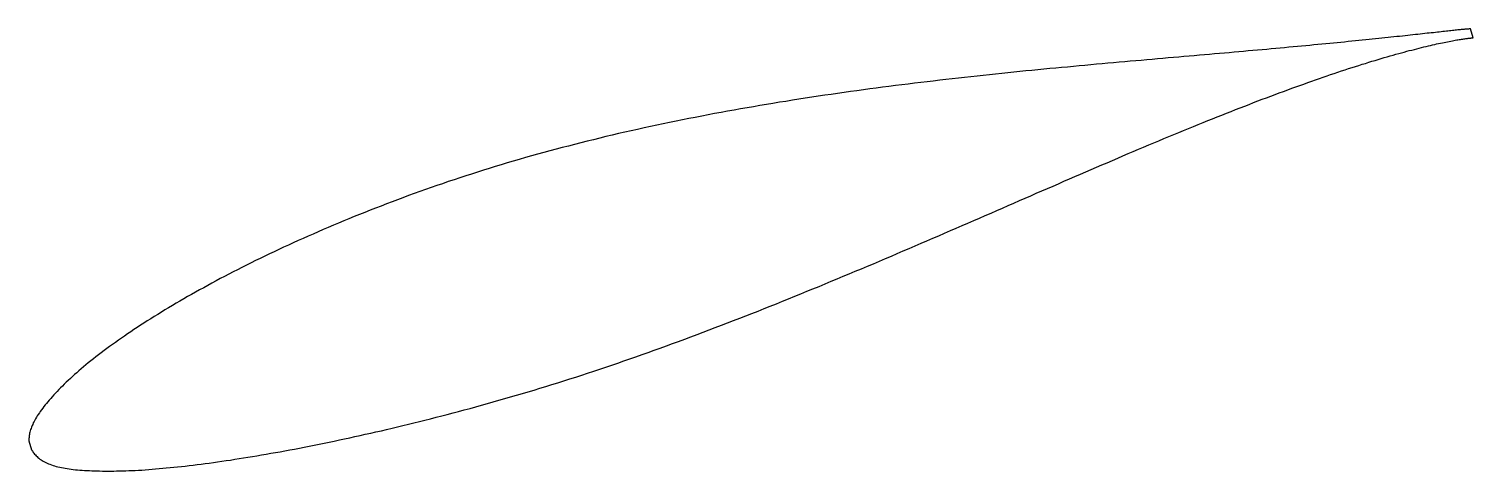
# Model space of a CAD drawing. Header units: metres. Extents: x -45 to 89, y -15 to 26.
import ezdxf

# ---------------------------------------------------------------- set-up
doc = ezdxf.new("R2010")
doc.units = ezdxf.units.M

msp = doc.modelspace()

# ---------------------------------------------------------------- linework, layer by layer
msp.add_lwpolyline([(89.19, 26.09), (89.18, 26.09), (89.17, 26.09), (89.16, 26.09), (89.14, 26.09), (89.12, 26.09), (89.09, 26.09), (89.05, 26.09), (89.01, 26.08), (88.96, 26.08), (88.91, 26.08), (88.86, 26.07), (88.79, 26.07), (88.73, 26.06), (88.65, 26.06), (88.58, 26.05), (88.49, 26.04), (88.41, 26.03), (88.31, 26.02), (88.21, 26.01), (88.11, 26), (88, 25.99), (87.89, 25.98), (87.77, 25.97), (87.64, 25.95), (87.51, 25.94), (87.37, 25.92), (87.23, 25.91), (87.09, 25.89), (86.94, 25.88), (86.78, 25.86), (86.62, 25.84), (86.45, 25.82), (86.28, 25.8), (86.11, 25.78), (85.92, 25.76), (85.74, 25.74), (85.54, 25.72), (85.35, 25.7), (85.15, 25.68), (84.94, 25.66), (84.73, 25.63), (84.51, 25.61), (84.29, 25.58), (84.06, 25.56), (83.83, 25.53), (83.59, 25.51), (83.35, 25.48), (83.1, 25.45), (82.85, 25.43), (82.59, 25.4), (82.33, 25.37), (82.06, 25.34), (81.79, 25.31), (81.52, 25.28), (81.23, 25.25), (80.95, 25.22), (80.66, 25.19), (80.36, 25.16), (80.06, 25.13), (79.76, 25.1), (79.45, 25.07), (79.13, 25.04), (78.81, 25), (78.49, 24.97), (78.16, 24.94), (77.83, 24.91), (77.49, 24.87), (77.15, 24.84), (76.8, 24.81), (76.45, 24.77), (76.1, 24.74), (75.74, 24.7), (75.37, 24.67), (75.01, 24.63), (74.63, 24.6), (74.26, 24.56), (73.87, 24.53), (73.49, 24.49), (73.1, 24.45), (72.7, 24.42), (72.31, 24.38), (71.9, 24.34), (71.5, 24.31), (71.09, 24.27), (70.67, 24.23), (70.25, 24.19), (69.83, 24.16), (69.4, 24.12), (68.97, 24.08), (68.54, 24.04), (68.1, 24), (67.66, 23.96), (67.21, 23.92), (66.76, 23.88), (66.31, 23.84), (65.85, 23.8), (65.39, 23.76), (64.93, 23.72), (64.46, 23.68), (63.99, 23.64), (63.52, 23.6), (63.04, 23.56), (62.56, 23.52), (62.07, 23.47), (61.58, 23.43), (61.09, 23.39), (60.6, 23.35), (60.1, 23.3), (59.6, 23.26), (59.1, 23.22), (58.59, 23.17), (58.08, 23.13), (57.57, 23.08), (57.05, 23.04), (56.53, 22.99), (56.01, 22.94), (55.48, 22.9), (54.96, 22.85), (54.43, 22.8), (53.9, 22.75), (53.36, 22.7), (52.82, 22.65), (52.28, 22.6), (51.74, 22.55), (51.19, 22.5), (50.65, 22.45), (50.1, 22.4), (49.54, 22.34), (48.99, 22.29), (48.43, 22.23), (47.88, 22.18), (47.31, 22.12), (46.75, 22.07), (46.19, 22.01), (45.62, 21.95), (45.05, 21.89), (44.48, 21.83), (43.91, 21.77), (43.34, 21.71), (42.76, 21.65), (42.18, 21.58), (41.6, 21.52), (41.02, 21.45), (40.44, 21.39), (39.86, 21.32), (39.27, 21.25), (38.69, 21.18), (38.1, 21.11), (37.51, 21.04), (36.92, 20.97), (36.33, 20.89), (35.74, 20.82), (35.15, 20.74), (34.55, 20.67), (33.96, 20.59), (33.36, 20.51), (32.77, 20.43), (32.17, 20.35), (31.57, 20.26), (30.97, 20.18), (30.38, 20.09), (29.78, 20.01), (29.18, 19.92), (28.58, 19.83), (27.98, 19.74), (27.37, 19.65), (26.77, 19.55), (26.17, 19.46), (25.57, 19.36), (24.97, 19.27), (24.37, 19.17), (23.76, 19.07), (23.16, 18.97), (22.56, 18.86), (21.96, 18.76), (21.36, 18.65), (20.75, 18.55), (20.15, 18.44), (19.55, 18.33), (18.95, 18.22), (18.35, 18.1), (17.75, 17.99), (17.15, 17.87), (16.55, 17.76), (15.96, 17.64), (15.36, 17.52), (14.76, 17.39), (14.17, 17.27), (13.57, 17.14), (12.98, 17.02), (12.39, 16.89), (11.79, 16.76), (11.2, 16.63), (10.61, 16.49), (10.02, 16.36), (9.44, 16.22), (8.85, 16.08), (8.27, 15.94), (7.68, 15.8), (7.1, 15.66), (6.52, 15.51), (5.94, 15.36), (5.36, 15.21), (4.79, 15.06), (4.21, 14.91), (3.64, 14.76), (3.07, 14.6), (2.5, 14.45), (1.93, 14.29), (1.37, 14.13), (0.8, 13.96), (0.24, 13.8), (-0.32, 13.64), (-0.88, 13.47), (-1.43, 13.3), (-1.99, 13.13), (-2.54, 12.96), (-3.09, 12.78), (-3.63, 12.61), (-4.18, 12.43), (-4.72, 12.26), (-5.26, 12.08), (-5.8, 11.9), (-6.33, 11.71), (-6.86, 11.53), (-7.39, 11.35), (-7.92, 11.16), (-8.45, 10.97), (-8.97, 10.79), (-9.49, 10.6), (-10.01, 10.41), (-10.52, 10.21), (-11.03, 10.02), (-11.54, 9.83), (-12.05, 9.63), (-12.55, 9.44), (-13.05, 9.24), (-13.55, 9.04), (-14.05, 8.85), (-14.54, 8.65), (-15.03, 8.45), (-15.51, 8.25), (-16, 8.05), (-16.48, 7.85), (-16.95, 7.64), (-17.43, 7.44), (-17.9, 7.24), (-18.36, 7.03), (-18.83, 6.83), (-19.29, 6.63), (-19.75, 6.42), (-20.2, 6.21), (-20.65, 6.01), (-21.1, 5.8), (-21.54, 5.59), (-21.98, 5.39), (-22.42, 5.18), (-22.85, 4.97), (-23.28, 4.76), (-23.71, 4.56), (-24.13, 4.35), (-24.55, 4.14), (-24.97, 3.93), (-25.38, 3.72), (-25.79, 3.51), (-26.19, 3.3), (-26.59, 3.1), (-26.99, 2.89), (-27.38, 2.68), (-27.77, 2.47), (-28.15, 2.26), (-28.53, 2.05), (-28.91, 1.84), (-29.29, 1.64), (-29.65, 1.43), (-30.02, 1.22), (-30.38, 1.01), (-30.74, 0.81), (-31.09, 0.6), (-31.44, 0.39), (-31.79, 0.19), (-32.13, -0.02), (-32.46, -0.22), (-32.8, -0.43), (-33.13, -0.63), (-33.45, -0.83), (-33.77, -1.04), (-34.09, -1.24), (-34.4, -1.44), (-34.7, -1.64), (-35.01, -1.84), (-35.31, -2.04), (-35.6, -2.24), (-35.89, -2.44), (-36.17, -2.64), (-36.46, -2.83), (-36.73, -3.03), (-37, -3.22), (-37.27, -3.42), (-37.53, -3.61), (-37.79, -3.8), (-38.05, -3.99), (-38.3, -4.18), (-38.54, -4.37), (-38.78, -4.56), (-39.02, -4.75), (-39.25, -4.94), (-39.47, -5.12), (-39.69, -5.31), (-39.91, -5.49), (-40.12, -5.67), (-40.33, -5.85), (-40.53, -6.03), (-40.73, -6.21), (-40.92, -6.39), (-41.11, -6.57), (-41.3, -6.74), (-41.48, -6.91), (-41.65, -7.09), (-41.82, -7.26), (-41.99, -7.42), (-42.15, -7.59), (-42.3, -7.75), (-42.45, -7.92), (-42.6, -8.08), (-42.74, -8.24), (-42.88, -8.39), (-43.01, -8.55), (-43.14, -8.7), (-43.26, -8.85), (-43.38, -9), (-43.49, -9.15), (-43.6, -9.29), (-43.71, -9.44), (-43.8, -9.58), (-43.9, -9.72), (-43.99, -9.86), (-44.07, -9.99), (-44.15, -10.13), (-44.22, -10.26), (-44.29, -10.39), (-44.36, -10.52), (-44.42, -10.65), (-44.47, -10.77), (-44.52, -10.9), (-44.57, -11.02), (-44.61, -11.14), (-44.64, -11.25), (-44.67, -11.36), (-44.7, -11.47), (-44.72, -11.58), (-44.74, -11.68), (-44.75, -11.78), (-44.76, -11.87), (-44.77, -11.95), (-44.77, -12.03), (-44.77, -12.09), (-44.77, -12.14), (-44.77, -12.17), (-44.53, -13.03), (-44.52, -13.03), (-44.51, -13.05), (-44.49, -13.08), (-44.45, -13.12), (-44.41, -13.18), (-44.36, -13.25), (-44.3, -13.33), (-44.24, -13.41), (-44.17, -13.49), (-44.09, -13.57), (-44.01, -13.65), (-43.93, -13.72), (-43.84, -13.8), (-43.74, -13.87), (-43.64, -13.94), (-43.54, -14.01), (-43.43, -14.07), (-43.31, -14.14), (-43.19, -14.2), (-43.07, -14.26), (-42.94, -14.31), (-42.81, -14.36), (-42.67, -14.41), (-42.53, -14.46), (-42.38, -14.51), (-42.23, -14.55), (-42.07, -14.59), (-41.91, -14.63), (-41.74, -14.66), (-41.57, -14.7), (-41.4, -14.73), (-41.22, -14.76), (-41.03, -14.79), (-40.84, -14.81), (-40.65, -14.83), (-40.45, -14.86), (-40.24, -14.88), (-40.04, -14.89), (-39.82, -14.91), (-39.6, -14.93), (-39.38, -14.94), (-39.15, -14.95), (-38.92, -14.96), (-38.68, -14.97), (-38.44, -14.98), (-38.2, -14.98), (-37.94, -14.99), (-37.69, -14.99), (-37.43, -14.99), (-37.16, -14.99), (-36.89, -14.99), (-36.62, -14.98), (-36.34, -14.98), (-36.06, -14.97), (-35.77, -14.96), (-35.48, -14.95), (-35.19, -14.94), (-34.89, -14.92), (-34.58, -14.9), (-34.27, -14.89), (-33.96, -14.86), (-33.64, -14.84), (-33.32, -14.82), (-33, -14.79), (-32.67, -14.76), (-32.33, -14.73), (-32, -14.7), (-31.65, -14.67), (-31.31, -14.63), (-30.96, -14.6), (-30.6, -14.56), (-30.25, -14.52), (-29.88, -14.47), (-29.52, -14.43), (-29.15, -14.38), (-28.77, -14.34), (-28.4, -14.29), (-28.02, -14.24), (-27.63, -14.18), (-27.24, -14.13), (-26.85, -14.07), (-26.45, -14.02), (-26.05, -13.96), (-25.65, -13.89), (-25.24, -13.83), (-24.83, -13.77), (-24.42, -13.7), (-24, -13.63), (-23.58, -13.56), (-23.15, -13.49), (-22.73, -13.42), (-22.29, -13.34), (-21.86, -13.26), (-21.42, -13.19), (-20.98, -13.11), (-20.53, -13.02), (-20.09, -12.94), (-19.64, -12.85), (-19.18, -12.77), (-18.72, -12.68), (-18.26, -12.59), (-17.8, -12.49), (-17.34, -12.4), (-16.87, -12.3), (-16.39, -12.2), (-15.92, -12.1), (-15.44, -12), (-14.96, -11.9), (-14.48, -11.79), (-13.99, -11.68), (-13.51, -11.57), (-13.01, -11.46), (-12.52, -11.35), (-12.02, -11.24), (-11.53, -11.12), (-11.03, -11), (-10.52, -10.88), (-10.02, -10.76), (-9.51, -10.64), (-9, -10.51), (-8.49, -10.38), (-7.97, -10.25), (-7.45, -10.12), (-6.93, -9.99), (-6.41, -9.86), (-5.89, -9.72), (-5.36, -9.58), (-4.84, -9.44), (-4.31, -9.3), (-3.78, -9.16), (-3.24, -9.01), (-2.71, -8.87), (-2.17, -8.72), (-1.64, -8.57), (-1.1, -8.41), (-0.56, -8.26), (-0.01, -8.1), (0.53, -7.94), (1.08, -7.78), (1.62, -7.62), (2.17, -7.46), (2.72, -7.29), (3.27, -7.12), (3.82, -6.95), (4.37, -6.78), (4.93, -6.6), (5.48, -6.43), (6.04, -6.25), (6.6, -6.07), (7.15, -5.88), (7.71, -5.7), (8.27, -5.51), (8.83, -5.33), (9.39, -5.14), (9.95, -4.95), (10.52, -4.75), (11.08, -4.56), (11.64, -4.36), (12.21, -4.16), (12.77, -3.96), (13.34, -3.76), (13.9, -3.56), (14.47, -3.35), (15.04, -3.15), (15.6, -2.94), (16.17, -2.73), (16.74, -2.52), (17.31, -2.31), (17.87, -2.09), (18.44, -1.88), (19.01, -1.66), (19.58, -1.44), (20.15, -1.23), (20.71, -1.01), (21.28, -0.79), (21.85, -0.56), (22.42, -0.34), (22.99, -0.12), (23.55, 0.11), (24.12, 0.34), (24.69, 0.56), (25.26, 0.79), (25.82, 1.02), (26.39, 1.25), (26.95, 1.48), (27.52, 1.71), (28.08, 1.94), (28.65, 2.17), (29.21, 2.4), (29.78, 2.64), (30.34, 2.87), (30.9, 3.11), (31.46, 3.34), (32.02, 3.57), (32.58, 3.81), (33.14, 4.04), (33.7, 4.28), (34.26, 4.52), (34.81, 4.75), (35.37, 4.99), (35.92, 5.22), (36.48, 5.46), (37.03, 5.7), (37.58, 5.93), (38.13, 6.17), (38.68, 6.4), (39.23, 6.64), (39.77, 6.88), (40.32, 7.11), (40.86, 7.35), (41.4, 7.58), (41.95, 7.82), (42.48, 8.05), (43.02, 8.29), (43.56, 8.52), (44.1, 8.75), (44.63, 8.98), (45.16, 9.22), (45.69, 9.45), (46.22, 9.68), (46.75, 9.91), (47.27, 10.14), (47.8, 10.36), (48.32, 10.59), (48.84, 10.82), (49.36, 11.04), (49.87, 11.27), (50.39, 11.49), (50.9, 11.71), (51.41, 11.94), (51.92, 12.16), (52.43, 12.38), (52.93, 12.59), (53.43, 12.81), (53.93, 13.03), (54.43, 13.24), (54.93, 13.45), (55.42, 13.66), (55.91, 13.88), (56.4, 14.08), (56.89, 14.29), (57.37, 14.5), (57.85, 14.7), (58.33, 14.91), (58.81, 15.11), (59.29, 15.31), (59.76, 15.5), (60.23, 15.7), (60.69, 15.9), (61.16, 16.09), (61.62, 16.28), (62.08, 16.47), (62.53, 16.66), (62.99, 16.84), (63.44, 17.03), (63.88, 17.21), (64.33, 17.39), (64.77, 17.57), (65.21, 17.74), (65.65, 17.92), (66.08, 18.09), (66.51, 18.26), (66.94, 18.43), (67.36, 18.6), (67.78, 18.76), (68.2, 18.92), (68.61, 19.08), (69.03, 19.24), (69.43, 19.4), (69.84, 19.55), (70.24, 19.7), (70.64, 19.85), (71.03, 20), (71.42, 20.15), (71.81, 20.29), (72.2, 20.43), (72.58, 20.57), (72.96, 20.71), (73.33, 20.84), (73.7, 20.97), (74.07, 21.11), (74.43, 21.23), (74.79, 21.36), (75.15, 21.48), (75.5, 21.6), (75.85, 21.72), (76.19, 21.84), (76.53, 21.96), (76.87, 22.07), (77.2, 22.18), (77.53, 22.29), (77.86, 22.4), (78.18, 22.5), (78.5, 22.6), (78.81, 22.7), (79.12, 22.8), (79.42, 22.89), (79.73, 22.99), (80.02, 23.08), (80.32, 23.17), (80.61, 23.25), (80.89, 23.34), (81.17, 23.42), (81.45, 23.5), (81.72, 23.58), (81.99, 23.66), (82.25, 23.73), (82.51, 23.8), (82.76, 23.87), (83.01, 23.94), (83.26, 24.01), (83.5, 24.07), (83.74, 24.13), (83.97, 24.19), (84.2, 24.25), (84.42, 24.31), (84.64, 24.36), (84.85, 24.41), (85.06, 24.46), (85.27, 24.51), (85.47, 24.56), (85.66, 24.61), (85.86, 24.65), (86.04, 24.69), (86.22, 24.73), (86.4, 24.77), (86.57, 24.8), (86.74, 24.84), (86.9, 24.87), (87.06, 24.9), (87.21, 24.93), (87.36, 24.96), (87.5, 24.99), (87.64, 25.02), (87.77, 25.04), (87.9, 25.06), (88.02, 25.08), (88.14, 25.1), (88.25, 25.12), (88.36, 25.14), (88.46, 25.15), (88.56, 25.17), (88.65, 25.18), (88.74, 25.19), (88.82, 25.2), (88.9, 25.21), (88.97, 25.22), (89.04, 25.23), (89.1, 25.23), (89.16, 25.24), (89.21, 25.24), (89.25, 25.25), (89.29, 25.25), (89.33, 25.25), (89.36, 25.25), (89.38, 25.26), (89.4, 25.26), (89.42, 25.26), (89.42, 25.26), (89.43, 25.26), (89.19, 26.09)], close=True)

doc.saveas('drawing.dxf')
